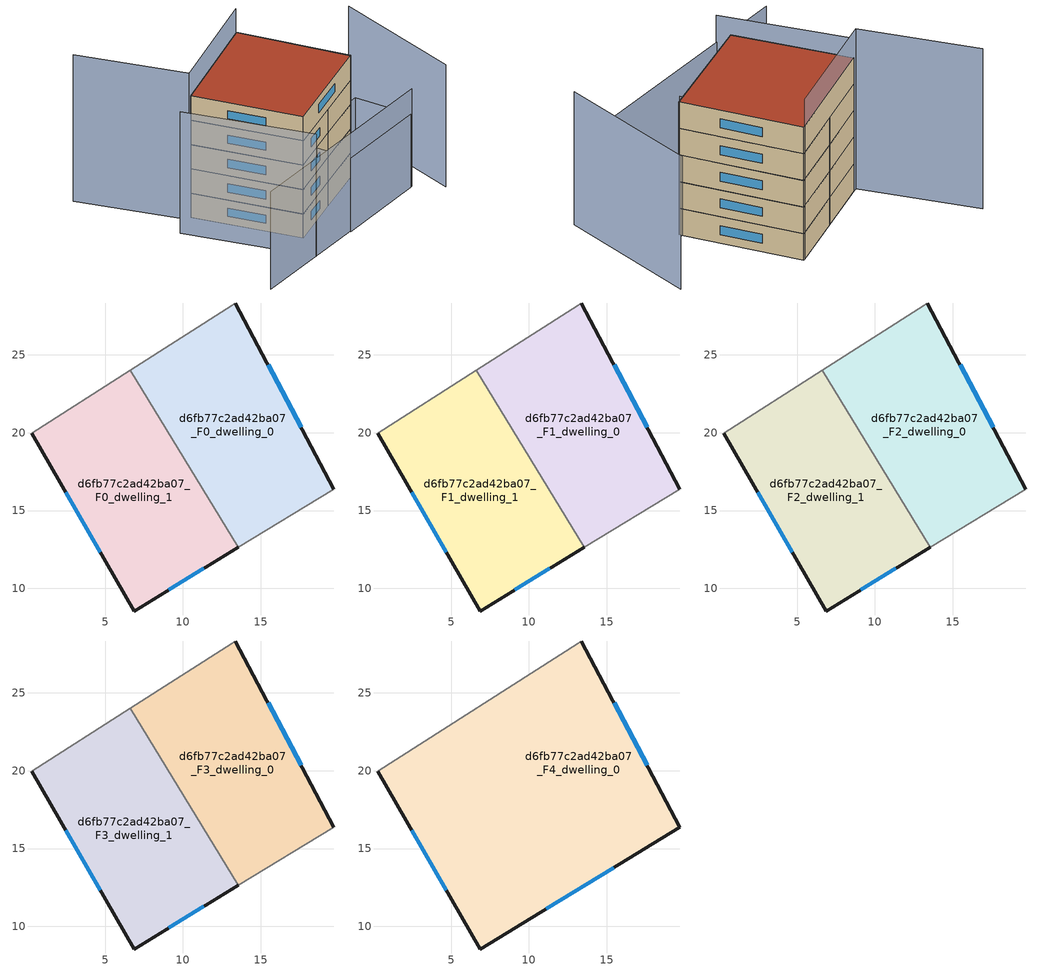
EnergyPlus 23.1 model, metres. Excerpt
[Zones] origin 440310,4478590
d6fb77c2ad42ba07_F0_dwelling_0
 floor ground (EU_floor_Construction): 19.7,16.37 13.38,28.33 13.16,28.19 6.63,24.01 13.57,12.63 z0
 wall outside (EU_wall_Construction): 13.38,28.33 19.7,16.37 z0:3
 wall adiabatic (EU_wall_Construction): 19.7,16.37 13.57,12.63 / 6.63,24.01 13.16,28.19 13.38,28.33 z0:3
 wall to d6fb77c2ad42ba07_F0_dwelling_1 (EU_wall_Construction): 13.57,12.63 6.63,24.01 z0:3
 window (EU_Window_Construction): 15.47,24.36 17.6,20.33 z0.99:2.01
d6fb77c2ad42ba07_F0_dwelling_1
 floor ground (EU_floor_Construction): 13.57,12.63 6.63,24.01 0.29,19.95 6.86,8.54 z0
 wall outside (EU_wall_Construction): 13.57,12.63 6.86,8.54 0.29,19.95 z0:3
 wall adiabatic (EU_wall_Construction): 0.29,19.95 6.63,24.01 z0:3
 window (EU_Window_Construction): 11.34,11.28 9.09,9.9 / 4.68,12.33 2.47,16.17 z0.99:2.01
d6fb77c2ad42ba07_F1_dwelling_0
 floor to d6fb77c2ad42ba07_F0_dwelling_0 (EU_floor_Construction): 19.7,16.37 13.38,28.33 13.16,28.19 6.63,24.01 13.57,12.63 z3
 wall outside (EU_wall_Construction): 13.38,28.33 19.7,16.37 z3:6
 wall adiabatic (EU_wall_Construction): 19.7,16.37 13.57,12.63 / 6.63,24.01 13.16,28.19 13.38,28.33 z3:6
 wall to d6fb77c2ad42ba07_F1_dwelling_1 (EU_wall_Construction): 13.57,12.63 6.63,24.01 z3:6
 window (EU_Window_Construction): 15.47,24.36 17.6,20.33 z3.99:5.01
d6fb77c2ad42ba07_F1_dwelling_1
 floor to d6fb77c2ad42ba07_F0_dwelling_1 (EU_floor_Construction): 13.57,12.63 6.63,24.01 0.29,19.95 6.86,8.54 z3
 wall outside (EU_wall_Construction): 13.57,12.63 6.86,8.54 0.29,19.95 z3:6
 wall adiabatic (EU_wall_Construction): 0.29,19.95 6.63,24.01 z3:6
 window (EU_Window_Construction): 11.34,11.28 9.09,9.9 / 4.68,12.33 2.47,16.17 z3.99:5.01
d6fb77c2ad42ba07_F2_dwelling_0
 floor to d6fb77c2ad42ba07_F1_dwelling_0 (EU_floor_Construction): 19.7,16.37 13.38,28.33 13.16,28.19 6.63,24.01 13.57,12.63 z6
 wall outside (EU_wall_Construction): 13.38,28.33 19.7,16.37 z6:9
 wall adiabatic (EU_wall_Construction): 19.7,16.37 13.57,12.63 / 6.63,24.01 13.16,28.19 13.38,28.33 z6:9
 wall to d6fb77c2ad42ba07_F2_dwelling_1 (EU_wall_Construction): 13.57,12.63 6.63,24.01 z6:9
 window (EU_Window_Construction): 15.47,24.36 17.6,20.33 z6.99:8.01
d6fb77c2ad42ba07_F2_dwelling_1
 floor to d6fb77c2ad42ba07_F1_dwelling_1 (EU_floor_Construction): 13.57,12.63 6.63,24.01 0.29,19.95 6.86,8.54 z6
 wall outside (EU_wall_Construction): 13.57,12.63 6.86,8.54 0.29,19.95 z6:9
 wall adiabatic (EU_wall_Construction): 0.29,19.95 6.63,24.01 z6:9
 window (EU_Window_Construction): 11.34,11.28 9.09,9.9 / 4.68,12.33 2.47,16.17 z6.99:8.01
d6fb77c2ad42ba07_F3_dwelling_0
 floor to d6fb77c2ad42ba07_F2_dwelling_0 (EU_floor_Construction): 19.7,16.37 13.38,28.33 13.16,28.19 6.63,24.01 13.57,12.63 z9
 wall outside (EU_wall_Construction): 13.38,28.33 19.7,16.37 z9:12
 wall adiabatic (EU_wall_Construction): 19.7,16.37 13.57,12.63 / 6.63,24.01 13.16,28.19 13.38,28.33 z9:12
 wall to d6fb77c2ad42ba07_F3_dwelling_1 (EU_wall_Construction): 13.57,12.63 6.63,24.01 z9:12
 window (EU_Window_Construction): 15.47,24.36 17.6,20.33 z9.99:11.01
d6fb77c2ad42ba07_F3_dwelling_1
 floor to d6fb77c2ad42ba07_F2_dwelling_1 (EU_floor_Construction): 13.57,12.63 6.63,24.01 0.29,19.95 6.86,8.54 z9
 wall outside (EU_wall_Construction): 13.57,12.63 6.86,8.54 0.29,19.95 z9:12
 wall adiabatic (EU_wall_Construction): 0.29,19.95 6.63,24.01 z9:12
 window (EU_Window_Construction): 11.34,11.28 9.09,9.9 / 4.68,12.33 2.47,16.17 z9.99:11.01
d6fb77c2ad42ba07_F4_dwelling_0
 floor to d6fb77c2ad42ba07_F3_dwelling_0 (EU_floor_Construction): 19.7,16.37 13.38,28.33 13.16,28.19 6.63,24.01 13.57,12.63 z12
 floor to d6fb77c2ad42ba07_F3_dwelling_1 (EU_floor_Construction): 13.57,12.63 6.63,24.01 0.29,19.95 6.86,8.54 z12
 wall outside (EU_wall_Construction): 13.38,28.33 19.7,16.37 6.86,8.54 0.29,19.95 z12:15
 wall adiabatic (EU_wall_Construction): 0.29,19.95 13.16,28.19 13.38,28.33 z12:15
 window (EU_Window_Construction): 15.47,24.36 17.6,20.33 / 15.44,13.77 11.12,11.14 / 4.68,12.33 2.47,16.17 z12.99:14.01
 roof outside (EU_roof_Construction): 13.38,28.33 19.7,16.37 6.86,8.54 0.29,19.95 13.16,28.19 z15
shading: 26.46,8.21 26.7,25.4 / -2.87,17.81 5.4,4.47 z0:15; -3.21,1.62 23.56,10.55 z0:12; 21.06,17.21 23.37,10.49 / 23.37,10.49 11.89,6.54 / 11.89,6.54 9.58,13.26 / 9.58,13.26 21.06,17.21 z0:9; 13.16,28.19 -0.12,19.69 / -0.12,19.69 -7.3,30.91 z0:18
[Building]
EU S2 Campaign: North Axis=0; Terrain=City; Solar Distribution=FullExterior
[Site:Location]
Madrid: Latitude=40.5; Longitude=-3.5; Time Zone=1; Elevation=609
[SizingPeriod:WeatherFileDays]
AnnualSizingPeriod: Begin Month=1; Begin Day of Month=1; End Month=12; End Day of Month=31; Day of Week for Start Day=Monday; Use Weather File Daylight Saving Period=No; Use Weather File Rain and Snow Indicators=No
[MATERIAL]
EU_InternalMass_Material: Roughness=MediumRough; Thickness=0.1; Conductivity=1; Density=1800; Specific Heat=900; Thermal Absorptance=0.9; Solar Absorptance=0.7; Visible Absorptance=0.7
[MATERIAL:NOMASS] Roughness=MediumRough; Thermal Absorptance=0.9; Solar Absorptance=0.7; Visible Absorptance=0.7
Name | Thermal Resistance
EU_wall_NoMass | 0.609216
EU_roof_NoMass | 0.513268
EU_floor_NoMass | 0.568163
[WINDOWMATERIAL:SIMPLEGLAZINGSYSTEM]
EU_Window_SimpleGlazing: UFactor=5.50606; Solar Heat Gain Coefficient=0.85; Visible Transmittance=0.85
[CONSTRUCTION]
EU_wall_Construction: EU_wall_NoMass
EU_roof_Construction: EU_roof_NoMass
EU_floor_Construction: EU_floor_NoMass
EU_InternalMass_Construction: EU_InternalMass_Material
EU_Window_Construction: EU_Window_SimpleGlazing
[ZONE] Type=1; Multiplier=1; Ceiling Height=autocalculate; Floor Area=autocalculate; Part of Total Floor Area=Yes
Name | Volume
d6fb77c2ad42ba07_F0_dwelling_0; d6fb77c2ad42ba07_F1_dwelling_0; d6fb77c2ad42ba07_F2_dwelling_0; d6fb77c2ad42ba07_F3_dwelling_0 | 305.5
d6fb77c2ad42ba07_F4_dwelling_0 | 610.979
d6fb77c2ad42ba07_F0_dwelling_1; d6fb77c2ad42ba07_F1_dwelling_1; d6fb77c2ad42ba07_F2_dwelling_1; d6fb77c2ad42ba07_F3_dwelling_1 | 305.488
[INTERNALMASS] Construction=EU_InternalMass_Construction
Name | Zone or ZoneList | Surface Area
d6fb77c2ad42ba07_F0_dwelling_0_EU_InternalMass | d6fb77c2ad42ba07_F0_dwelling_0 | 101.833
d6fb77c2ad42ba07_F0_dwelling_1_EU_InternalMass | d6fb77c2ad42ba07_F0_dwelling_1 | 101.83
d6fb77c2ad42ba07_F1_dwelling_0_EU_InternalMass | d6fb77c2ad42ba07_F1_dwelling_0 | 101.833
d6fb77c2ad42ba07_F1_dwelling_1_EU_InternalMass | d6fb77c2ad42ba07_F1_dwelling_1 | 101.83
d6fb77c2ad42ba07_F2_dwelling_0_EU_InternalMass | d6fb77c2ad42ba07_F2_dwelling_0 | 101.833
d6fb77c2ad42ba07_F2_dwelling_1_EU_InternalMass | d6fb77c2ad42ba07_F2_dwelling_1 | 101.83
d6fb77c2ad42ba07_F3_dwelling_0_EU_InternalMass | d6fb77c2ad42ba07_F3_dwelling_0 | 101.833
d6fb77c2ad42ba07_F3_dwelling_1_EU_InternalMass | d6fb77c2ad42ba07_F3_dwelling_1 | 101.83
d6fb77c2ad42ba07_F4_dwelling_0_EU_InternalMass | d6fb77c2ad42ba07_F4_dwelling_0 | 203.661
[OTHEREQUIPMENT] Fuel Type=Electricity; Design Level Calculation Method=Watts/Area; Power per Zone Floor Area=1; Fraction Latent=0; Fraction Radiant=0; Fraction Lost=0; Carbon Dioxide Generation Rate=0; EndUse Subcategory=EU_Step8_InternalGains
Name | Zone or ZoneList or Space or SpaceList | Schedule
EU_Step8_InternalGain_d6fb77c2ad42ba07_F0_dwelling_0_f000 | d6fb77c2ad42ba07_F0_dwelling_0 | EU_Step8_GainSchedule_d6fb77c2ad42ba07_F0_dwelling_0_f000
EU_Step8_InternalGain_d6fb77c2ad42ba07_F0_dwelling_1_f000 | d6fb77c2ad42ba07_F0_dwelling_1 | EU_Step8_GainSchedule_d6fb77c2ad42ba07_F0_dwelling_1_f000
EU_Step8_InternalGain_d6fb77c2ad42ba07_F1_dwelling_0_f000 | d6fb77c2ad42ba07_F1_dwelling_0 | EU_Step8_GainSchedule_d6fb77c2ad42ba07_F1_dwelling_0_f000
EU_Step8_InternalGain_d6fb77c2ad42ba07_F1_dwelling_1_f000 | d6fb77c2ad42ba07_F1_dwelling_1 | EU_Step8_GainSchedule_d6fb77c2ad42ba07_F1_dwelling_1_f000
EU_Step8_InternalGain_d6fb77c2ad42ba07_F2_dwelling_0_f000 | d6fb77c2ad42ba07_F2_dwelling_0 | EU_Step8_GainSchedule_d6fb77c2ad42ba07_F2_dwelling_0_f000
EU_Step8_InternalGain_d6fb77c2ad42ba07_F2_dwelling_1_f000 | d6fb77c2ad42ba07_F2_dwelling_1 | EU_Step8_GainSchedule_d6fb77c2ad42ba07_F2_dwelling_1_f000
EU_Step8_InternalGain_d6fb77c2ad42ba07_F3_dwelling_0_f000 | d6fb77c2ad42ba07_F3_dwelling_0 | EU_Step8_GainSchedule_d6fb77c2ad42ba07_F3_dwelling_0_f000
EU_Step8_InternalGain_d6fb77c2ad42ba07_F3_dwelling_1_f000 | d6fb77c2ad42ba07_F3_dwelling_1 | EU_Step8_GainSchedule_d6fb77c2ad42ba07_F3_dwelling_1_f000
EU_Step8_InternalGain_d6fb77c2ad42ba07_F4_dwelling_0_f000 | d6fb77c2ad42ba07_F4_dwelling_0 | EU_Step8_GainSchedule_d6fb77c2ad42ba07_F4_dwelling_0_f000
[ZONEVENTILATION:DESIGNFLOWRATE] Schedule=EU_AlwaysOn; Design Flow Rate Calculation Method=AirChanges/Hour; Air Changes per Hour=0.752966; Ventilation Type=Natural; Fan Pressure Rise=0; Fan Total Efficiency=1; Constant Term Coefficient=1; Temperature Term Coefficient=0; Velocity Term Coefficient=0; Velocity Squared Term Coefficient=0; Minimum Indoor Temperature=-100; Maximum Indoor Temperature=100; Delta Temperature=-100; Minimum Outdoor Temperature=-100; Maximum Outdoor Temperature=100; Maximum Wind Speed=40
Name | Zone or ZoneList or Space or SpaceList
EU_ConstantAir_d6fb77c2ad42ba07_F0_dwelling_0 | d6fb77c2ad42ba07_F0_dwelling_0
EU_ConstantAir_d6fb77c2ad42ba07_F0_dwelling_1 | d6fb77c2ad42ba07_F0_dwelling_1
EU_ConstantAir_d6fb77c2ad42ba07_F1_dwelling_0 | d6fb77c2ad42ba07_F1_dwelling_0
EU_ConstantAir_d6fb77c2ad42ba07_F1_dwelling_1 | d6fb77c2ad42ba07_F1_dwelling_1
EU_ConstantAir_d6fb77c2ad42ba07_F2_dwelling_0 | d6fb77c2ad42ba07_F2_dwelling_0
EU_ConstantAir_d6fb77c2ad42ba07_F2_dwelling_1 | d6fb77c2ad42ba07_F2_dwelling_1
EU_ConstantAir_d6fb77c2ad42ba07_F3_dwelling_0 | d6fb77c2ad42ba07_F3_dwelling_0
EU_ConstantAir_d6fb77c2ad42ba07_F3_dwelling_1 | d6fb77c2ad42ba07_F3_dwelling_1
EU_ConstantAir_d6fb77c2ad42ba07_F4_dwelling_0 | d6fb77c2ad42ba07_F4_dwelling_0
[HVACTEMPLATE:THERMOSTAT] Constant Heating Setpoint=20; Constant Cooling Setpoint=50
EU_HeatOnly_d6fb77c2ad42ba07_F0_dwelling_0; EU_HeatOnly_d6fb77c2ad42ba07_F0_dwelling_1; EU_HeatOnly_d6fb77c2ad42ba07_F1_dwelling_0; EU_HeatOnly_d6fb77c2ad42ba07_F1_dwelling_1; EU_HeatOnly_d6fb77c2ad42ba07_F2_dwelling_0; EU_HeatOnly_d6fb77c2ad42ba07_F2_dwelling_1; EU_HeatOnly_d6fb77c2ad42ba07_F3_dwelling_0; EU_HeatOnly_d6fb77c2ad42ba07_F3_dwelling_1; EU_HeatOnly_d6fb77c2ad42ba07_F4_dwelling_0
[HVACTEMPLATE:ZONE:IDEALLOADSAIRSYSTEM] System Availability Schedule=EU_AlwaysOn; Maximum Heating Supply Air Temperature=50; Minimum Cooling Supply Air Temperature=13; Maximum Heating Supply Air Humidity Ratio=0.0156; Minimum Cooling Supply Air Humidity Ratio=0.0077; Heating Limit=NoLimit; Cooling Limit=NoLimit; Heating Availability Schedule=EU_AlwaysOn; Cooling Availability Schedule=EU_CoolingOff; Dehumidification Control Type=ConstantSensibleHeatRatio; Cooling Sensible Heat Ratio=0.7; Dehumidification Setpoint=60; Humidification Control Type=None; Humidification Setpoint=30; Outdoor Air Method=None; Outdoor Air Flow Rate per Person=0.00944; Outdoor Air Flow Rate per Zone Floor Area=0; Outdoor Air Flow Rate per Zone=0; Demand Controlled Ventilation Type=None; Outdoor Air Economizer Type=NoEconomizer; Heat Recovery Type=None; Sensible Heat Recovery Effectiveness=0.7; Latent Heat Recovery Effectiveness=0.65
Name | Template Thermostat
d6fb77c2ad42ba07_F0_dwelling_0 | EU_HeatOnly_d6fb77c2ad42ba07_F0_dwelling_0
d6fb77c2ad42ba07_F0_dwelling_1 | EU_HeatOnly_d6fb77c2ad42ba07_F0_dwelling_1
d6fb77c2ad42ba07_F1_dwelling_0 | EU_HeatOnly_d6fb77c2ad42ba07_F1_dwelling_0
d6fb77c2ad42ba07_F1_dwelling_1 | EU_HeatOnly_d6fb77c2ad42ba07_F1_dwelling_1
d6fb77c2ad42ba07_F2_dwelling_0 | EU_HeatOnly_d6fb77c2ad42ba07_F2_dwelling_0
d6fb77c2ad42ba07_F2_dwelling_1 | EU_HeatOnly_d6fb77c2ad42ba07_F2_dwelling_1
d6fb77c2ad42ba07_F3_dwelling_0 | EU_HeatOnly_d6fb77c2ad42ba07_F3_dwelling_0
d6fb77c2ad42ba07_F3_dwelling_1 | EU_HeatOnly_d6fb77c2ad42ba07_F3_dwelling_1
d6fb77c2ad42ba07_F4_dwelling_0 | EU_HeatOnly_d6fb77c2ad42ba07_F4_dwelling_0
[SIZING:ZONE] Zone Cooling Design Supply Air Temperature Input Method=SupplyAirTemperature; Zone Cooling Design Supply Air Temperature=13; Zone Heating Design Supply Air Temperature Input Method=SupplyAirTemperature; Zone Heating Design Supply Air Temperature=50; Zone Cooling Design Supply Air Humidity Ratio=0.008; Zone Heating Design Supply Air Humidity Ratio=0.008; Cooling Design Air Flow Method=DesignDay; Cooling Design Air Flow Rate=0; Cooling Minimum Air Flow per Zone Floor Area=0.000762; Cooling Minimum Air Flow=0; Cooling Minimum Air Flow Fraction=0.2; Heating Design Air Flow Method=DesignDay; Heating Design Air Flow Rate=0; Heating Maximum Air Flow per Zone Floor Area=0.002032; Heating Maximum Air Flow=0.141576; Heating Maximum Air Flow Fraction=0.3; Account for Dedicated Outdoor Air System=No; Dedicated Outdoor Air System Control Strategy=NeutralSupplyAir; Dedicated Outdoor Air Low Setpoint Temperature for Design=autosize; Dedicated Outdoor Air High Setpoint Temperature for Design=autosize; Zone Load Sizing Method=Sensible Load Only No Latent Load; Zone Latent Cooling Design Supply Air Humidity Ratio Input Method=HumidityRatioDifference; Zone Cooling Design Supply Air Humidity Ratio Difference=0.005; Zone Latent Heating Design Supply Air Humidity Ratio Input Method=HumidityRatioDifference; Zone Humidification Design Supply Air Humidity Ratio Difference=0.005
d6fb77c2ad42ba07_F0_dwelling_0; d6fb77c2ad42ba07_F0_dwelling_1; d6fb77c2ad42ba07_F1_dwelling_0; d6fb77c2ad42ba07_F1_dwelling_1; d6fb77c2ad42ba07_F2_dwelling_0; d6fb77c2ad42ba07_F2_dwelling_1; d6fb77c2ad42ba07_F3_dwelling_0; d6fb77c2ad42ba07_F3_dwelling_1; d6fb77c2ad42ba07_F4_dwelling_0
[SCHEDULE:CONSTANT]
Name | Hourly Value
EU_AlwaysOn | 1
EU_CoolingOff | 0
[SCHEDULE:FILE] Column Number=1; Rows to Skip at Top=0; Number of Hours of Data=8760; Column Separator=Comma; Interpolate to Timestep=No; Minutes per Item=60; Adjust Schedule for Daylight Savings=Yes
Name | File
EU_Step8_GainSchedule_d6fb77c2ad42ba07_F0_dwelling_0_f000 | ../../schedules/d6fb77c2ad42ba07/d6fb77c2ad42ba07_F0_dwelling_0_f000_gain.csv
EU_Step8_GainSchedule_d6fb77c2ad42ba07_F0_dwelling_1_f000 | ../../schedules/d6fb77c2ad42ba07/d6fb77c2ad42ba07_F0_dwelling_1_f000_gain.csv
EU_Step8_GainSchedule_d6fb77c2ad42ba07_F1_dwelling_0_f000 | ../../schedules/d6fb77c2ad42ba07/d6fb77c2ad42ba07_F1_dwelling_0_f000_gain.csv
EU_Step8_GainSchedule_d6fb77c2ad42ba07_F1_dwelling_1_f000 | ../../schedules/d6fb77c2ad42ba07/d6fb77c2ad42ba07_F1_dwelling_1_f000_gain.csv
EU_Step8_GainSchedule_d6fb77c2ad42ba07_F2_dwelling_0_f000 | ../../schedules/d6fb77c2ad42ba07/d6fb77c2ad42ba07_F2_dwelling_0_f000_gain.csv
EU_Step8_GainSchedule_d6fb77c2ad42ba07_F2_dwelling_1_f000 | ../../schedules/d6fb77c2ad42ba07/d6fb77c2ad42ba07_F2_dwelling_1_f000_gain.csv
EU_Step8_GainSchedule_d6fb77c2ad42ba07_F3_dwelling_0_f000 | ../../schedules/d6fb77c2ad42ba07/d6fb77c2ad42ba07_F3_dwelling_0_f000_gain.csv
EU_Step8_GainSchedule_d6fb77c2ad42ba07_F3_dwelling_1_f000 | ../../schedules/d6fb77c2ad42ba07/d6fb77c2ad42ba07_F3_dwelling_1_f000_gain.csv
EU_Step8_GainSchedule_d6fb77c2ad42ba07_F4_dwelling_0_f000 | ../../schedules/d6fb77c2ad42ba07/d6fb77c2ad42ba07_F4_dwelling_0_f000_gain.csv
